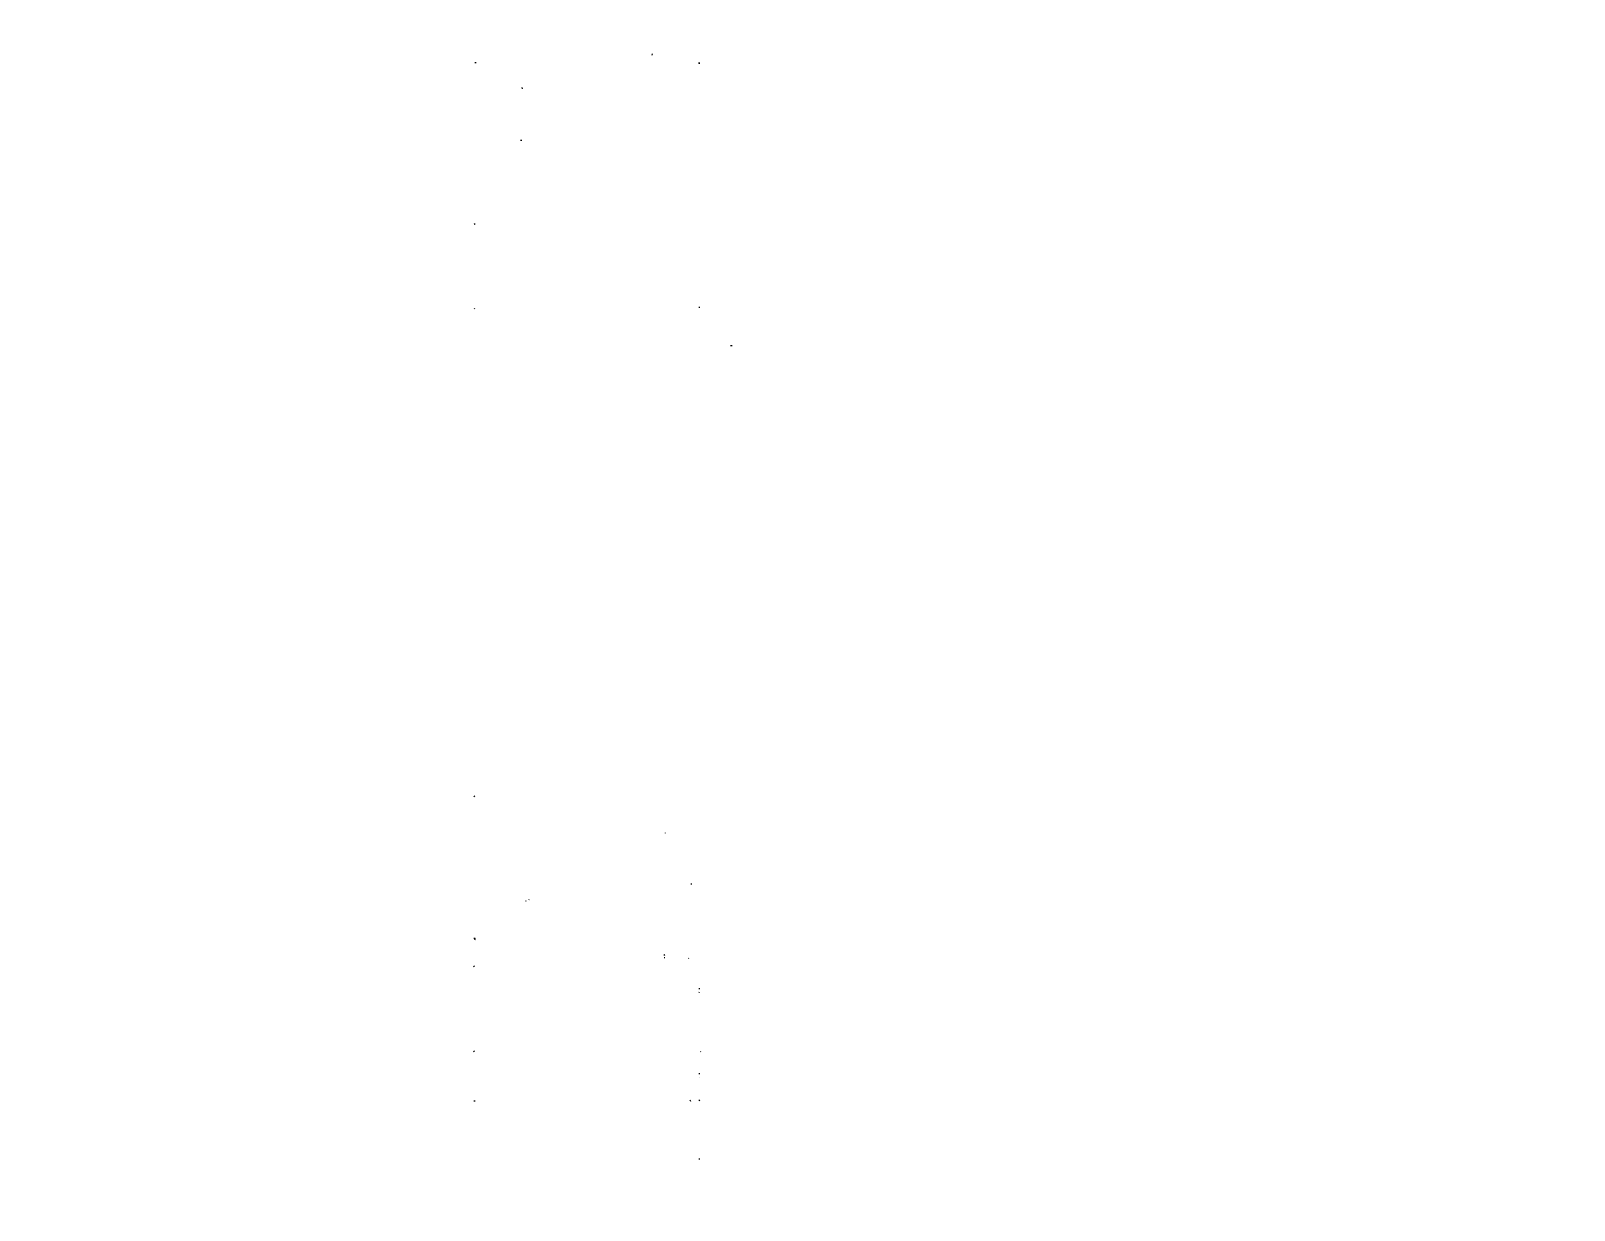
# Model space of a CAD drawing. Header units: millimetres. Extents: x -20146070 to 165023, y -3349561 to 35447.
# Drawn here: x 63776 to 165023, y -73275 to 4100 of the extents above; entities that cross this region are included whole.
import ezdxf
from ezdxf import colors
from ezdxf.entities.mleader import LeaderData, LeaderLine
from ezdxf.math import Vec2, Vec3

# ---------------------------------------------------------------- set-up
doc = ezdxf.new("R2010")
doc.units = ezdxf.units.MM
doc.header["$LTSCALE"] = 50
for name, color, linetype in [('BLK_2 - 1ST_2ND_STOREY_PLAN$0$1599_DB_A_BLK2_HQ_R21-2ND STOREY 20230517--$0$A-_FLORPATT_H-1', 8, 'Continuous'), ('BLK_2 - 1ST_2ND_STOREY_PLAN$0$1599_DB_A_BLK2_HQ_R21-2ND STOREY 20230517--$0$A-_WALL----_H-1', 8, 'Continuous'), ('BLK_2 - 1ST_2ND_STOREY_PLAN$0$1599_DB_A_BLK2_HQ_R21-2ND STOREY 20230517--$0$A-_WALL----_H-2', 8, 'Continuous'), ('M_FIREALAM-_E-', 10, 'Continuous'), ('NW_GRID LINE', 8, 'Continuous')]:
    doc.layers.add(name, color=color, linetype=linetype)
doc.styles.add('RomanS', font='romans__.ttf', dxfattribs={"width": 0.75, "height": 40})
pattern_1 = [(0, (-41522.25, -42727.71), (1016, 254), [83.82, -678.18, 83.82, -678.18, -4064]), (0, (-41522.25, -42727.71), (1016, 254), [-1524, 83.82, -1440.18, 83.82, -678.18, -1778]), (0, (-41522.25, -42727.71), (1016, 254), [-3810, 83.82, -424.18, 83.82, -1186.18]), (120, (-41141.25, -42600.71), (-727.97045, 752.8818), [83.82, -678.18, 83.82, -678.18, -4064]), (120, (-41141.25, -42600.71), (-727.97045, 752.8818), [-1524, 83.82, -1440.18, 83.82, -678.18, -1778]), (120, (-41141.25, -42600.71), (-727.97045, 752.8818), [-3810, 83.82, -424.18, 83.82, -1186.18]), (240, (-41014.25, -42092.71), (-288.02955, -1006.8818), [83.82, -678.18, 83.82, -678.18, -4064]), (240, (-41014.25, -42092.71), (-288.02955, -1006.8818), [-1524, 83.82, -1440.18, 83.82, -678.18, -1778]), (240, (-41014.25, -42092.71), (-288.02955, -1006.8818), [-3810, 83.82, -424.18, 83.82, -1186.18])]
pattern_2 = [(180, (-33126.54, -60652.37), (-4e-14, -300), []), (270, (-33126.54, -60652.37), (300, 2e-14), [])]

# ---------------------------------------------------------------- blocks, each defined once
blk = doc.blocks.new('BLK_2 - 1ST_2ND_STOREY_PLAN')
at = {"layer": 'BLK_2 - 1ST_2ND_STOREY_PLAN$0$1599_DB_A_BLK2_HQ_R21-2ND STOREY 20230517--$0$A-_FLORPATT_H-1'}
h = blk.add_hatch(dxfattribs=at)
h.set_pattern_fill('FP_6', color=256, style=0, pattern_type=2)
h.set_pattern_definition(pattern_2)
h.paths.add_polyline_path([(-32423, -57202), (-32443, -57202), (-32440, -57222), (-32440, -57205), (-32427, -57205), (-32425, -57228), (-32425, -57220)], flags=0)
h = blk.add_hatch(dxfattribs=at)
h.set_pattern_fill('FP_6', color=256, style=0, pattern_type=2)
h.set_pattern_definition(pattern_2)
h.paths.add_polyline_path([(-32470, -58269), (-32447, -58268), (-32443, -58267), (-32443, -58265), (-32465, -58267)], flags=0)
h = blk.add_hatch(dxfattribs=at)
h.set_pattern_fill('FP_6', color=256, style=0, pattern_type=2)
h.set_pattern_definition(pattern_2)
h.paths.add_polyline_path([(-32443, -58222), (-32443, -58246), (-32442, -58249), (-32440, -58249), (-32442, -58227), (-32443, -58222)], flags=0)
h = blk.add_hatch(dxfattribs=at)
h.set_pattern_fill('FP_6', color=256, style=0, pattern_type=2)
h.set_pattern_definition(pattern_2)
h.paths.add_polyline_path([(-32443, -58283), (-32440, -58269), (-32442, -58270), (-32443, -58282)], flags=0)
h = blk.add_hatch(dxfattribs=at)
h.set_pattern_fill('FP_6', color=256, style=0, pattern_type=2)
h.set_pattern_definition(pattern_2)
h.paths.add_polyline_path([(-32470, -59299), (-32453, -59302), (-32443, -59300), (-32443, -59299), (-32460, -59300)], flags=0)
h = blk.add_hatch(dxfattribs=at)
h.set_pattern_fill('FP_6', color=256, style=0, pattern_type=2)
h.set_pattern_definition(pattern_2)
h.paths.add_polyline_path([(-32470, -59319), (-32447, -59318), (-32443, -59317), (-32443, -59315), (-32465, -59317)], flags=0)
h = blk.add_hatch(dxfattribs=at)
h.set_pattern_fill('FP_6', color=256, style=0, pattern_type=2)
h.set_pattern_definition(pattern_2)
h.paths.add_polyline_path([(-32443, -59272), (-32443, -59296), (-32442, -59299), (-32440, -59299), (-32442, -59277), (-32443, -59272)], flags=0)
h = blk.add_hatch(dxfattribs=at)
h.set_pattern_fill('FP_6', color=256, style=0, pattern_type=2)
h.set_pattern_definition(pattern_2)
h.paths.add_polyline_path([(-32443, -59302), (-32443, -59302), (-32442, -59319), (-32440, -59317), (-32442, -59299), (-32443, -59300)], flags=0)
h = blk.add_hatch(dxfattribs=at)
h.set_pattern_fill('FP_6', color=256, style=0, pattern_type=2)
h.set_pattern_definition(pattern_2)
h.paths.add_polyline_path([(-32443, -59333), (-32440, -59319), (-32442, -59320), (-32443, -59332)], flags=0)
h = blk.add_hatch(dxfattribs=at)
h.set_pattern_fill('FP_6', color=256, style=0, pattern_type=2)
h.set_pattern_definition(pattern_2)
h.paths.add_polyline_path([(-32423, -59272), (-32427, -59282), (-32425, -59328), (-32425, -59320), (-32423, -59299), (-32423, -59272)], flags=0)
h = blk.add_hatch(dxfattribs=at)
h.set_pattern_fill('FP_7', color=256, style=0, pattern_type=2)
h.set_pattern_definition([(270, (-32751.54, -95702.37), (300, 2e-14), []), (0, (-32751.54, -95702.37), (0, 300), [])])
h.paths.add_polyline_path([(-30552, -98506), (-30552, -98486), (-30572, -98489), (-30555, -98489), (-30555, -98502), (-30577, -98504), (-30570, -98504), (-30555, -98506)], flags=0)
at = {"layer": 'BLK_2 - 1ST_2ND_STOREY_PLAN$0$1599_DB_A_BLK2_HQ_R21-2ND STOREY 20230517--$0$A-_WALL----_H-1'}
h = blk.add_hatch(dxfattribs=at)
h.set_pattern_fill('FP_3', color=256, style=0, pattern_type=2)
h.set_pattern_definition(pattern_1)
h.paths.add_polyline_path([(-49284, -40919), (-49227, -40919), (-49227, -40702), (-49347, -40702), (-49347, -40722), (-49352, -40722), (-49352, -40899), (-49347, -40899), (-49347, -40919), (-49319, -40919)], flags=0)
h = blk.add_hatch(dxfattribs=at)
h.set_pattern_fill('FP_3', color=256, style=0, pattern_type=2)
h.set_pattern_definition(pattern_1)
h.paths.add_polyline_path([(-34577, -40919), (-34457, -40919), (-34457, -40899), (-34452, -40899), (-34453, -40722), (-34457, -40722), (-34457, -40702), (-34577, -40702)], flags=0)
h = blk.add_hatch(dxfattribs=at)
h.set_pattern_fill('FP_3', color=256, style=0, pattern_type=2)
h.set_pattern_definition(pattern_1)
h.paths.add_polyline_path([(-49347, -42536), (-49227, -42536), (-49227, -42319), (-49347, -42319), (-49347, -42339), (-49352, -42339), (-49352, -42516), (-49347, -42516)], flags=0)
h = blk.add_hatch(dxfattribs=at)
h.set_pattern_fill('FP_3', color=256, style=0, pattern_type=2)
h.set_pattern_definition(pattern_1)
h.paths.add_polyline_path([(-49347, -44152), (-49227, -44152), (-49227, -43936), (-49347, -43936), (-49347, -43956), (-49352, -43956), (-49352, -44132), (-49347, -44132)], flags=0)
h = blk.add_hatch(dxfattribs=at)
h.set_pattern_fill('FP_3', color=256, style=0, pattern_type=2)
h.set_pattern_definition(pattern_1)
h.paths.add_polyline_path([(-49227, -49686), (-49227, -49369), (-49347, -49369), (-49347, -49389), (-49352, -49389), (-49352, -49666), (-49347, -49666), (-49347, -49686), (-49284, -49686)], flags=0)
h = blk.add_hatch(dxfattribs=at)
h.set_pattern_fill('FP_3', color=256, style=0, pattern_type=2)
h.set_pattern_definition(pattern_1)
h.paths.add_polyline_path([(-34484, -49685), (-34457, -49685), (-34457, -49665), (-34452, -49665), (-34453, -49439), (-34457, -49439), (-34457, -49419), (-34577, -49419), (-34577, -49685), (-34519, -49685)], flags=0)
h = blk.add_hatch(dxfattribs=at)
h.set_pattern_fill('FP_3', color=256, style=0, pattern_type=2)
h.set_pattern_definition(pattern_1)
h.paths.add_polyline_path([(-49284, -51352), (-49227, -51352), (-49227, -51086), (-49347, -51086), (-49347, -51106), (-49352, -51106), (-49352, -51332), (-49347, -51332), (-49347, -51352), (-49319, -51352)], flags=0)
h = blk.add_hatch(dxfattribs=at)
h.set_pattern_fill('FP_3', color=256, style=0, pattern_type=2)
h.set_pattern_definition(pattern_1)
h.paths.add_polyline_path([(-34457, -55302), (-34457, -55282), (-34452, -55282), (-34453, -54972), (-34457, -54972), (-34457, -54952), (-34577, -54952), (-34577, -55302), (-34484, -55302)], flags=0)
h = blk.add_hatch(dxfattribs=at)
h.set_pattern_fill('FP_3', color=256, style=0, pattern_type=2)
h.set_pattern_definition(pattern_1)
h.paths.add_polyline_path([(-49302, -56886), (-49227, -56886), (-49227, -56619), (-49347, -56619), (-49347, -56639), (-49352, -56639), (-49352, -56861), (-49302, -56861)], flags=0)
h = blk.add_hatch(dxfattribs=at)
h.set_pattern_fill('FP_3', color=256, style=0, pattern_type=2)
h.set_pattern_definition(pattern_1)
h.paths.add_polyline_path([(-34452, -57177), (-34453, -56936), (-34457, -56936), (-34457, -56916), (-34452, -56916), (-34453, -56722), (-34457, -56722), (-34457, -56702), (-34577, -56702), (-34577, -57177), (-34453, -57177)], flags=0)
h = blk.add_hatch(dxfattribs=at)
h.set_pattern_fill('FP_3', color=256, style=0, pattern_type=2)
h.set_pattern_definition(pattern_1)
h.paths.add_polyline_path([(-49319, -68102), (-49227, -68102), (-49227, -67802), (-49352, -67802), (-49352, -68082), (-49347, -68082), (-49347, -68102)], flags=0)
h = blk.add_hatch(dxfattribs=at)
h.set_pattern_fill('FP_3', color=256, style=0, pattern_type=2)
h.set_pattern_definition(pattern_1)
h.paths.add_polyline_path([(-49319, -88902), (-49227, -88902), (-49227, -88602), (-49347, -88602), (-49347, -88622), (-49352, -88622), (-49352, -88882), (-49347, -88882), (-49347, -88902)], flags=0)
h = blk.add_hatch(dxfattribs=at)
h.set_pattern_fill('FP_3', color=256, style=0, pattern_type=2)
h.set_pattern_definition(pattern_1)
h.paths.add_polyline_path([(-49347, -92936), (-49227, -92936), (-49227, -92569), (-49347, -92569), (-49347, -92589), (-49352, -92589), (-49352, -92916), (-49347, -92916)], flags=0)
h = blk.add_hatch(dxfattribs=at)
h.set_pattern_fill('FP_3', color=256, style=0, pattern_type=2)
h.set_pattern_definition(pattern_1)
h.paths.add_polyline_path([(-35127, -94602), (-35027, -94602), (-35027, -94540), (-35052, -94540), (-35052, -94502), (-35152, -94502), (-35152, -94602)], flags=0)
h = blk.add_hatch(dxfattribs=at)
h.set_pattern_fill('FP_3', color=256, style=0, pattern_type=2)
h.set_pattern_definition(pattern_1)
h.paths.add_polyline_path([(-49347, -98419), (-49227, -98419), (-49227, -98152), (-49347, -98152), (-49347, -98172), (-49352, -98172), (-49352, -98399), (-49347, -98399)], flags=0)
h = blk.add_hatch(dxfattribs=at)
h.set_pattern_fill('FP_3', color=256, style=0, pattern_type=2)
h.set_pattern_definition(pattern_1)
h.paths.add_polyline_path([(-49227, -100086), (-49227, -99819), (-49347, -99819), (-49347, -99839), (-49352, -99839), (-49352, -100066), (-49347, -100066), (-49347, -100086), (-49284, -100086)], flags=0)
h = blk.add_hatch(dxfattribs=at)
h.set_pattern_fill('FP_3', color=256, style=0, pattern_type=2)
h.set_pattern_definition(pattern_1)
h.paths.add_polyline_path([(-34577, -101752), (-34457, -101752), (-34457, -101732), (-34452, -101732), (-34453, -101422), (-34457, -101422), (-34457, -101402), (-34577, -101402)], flags=0)
h = blk.add_hatch(dxfattribs=at)
h.set_pattern_fill('FP_3', color=256, style=0, pattern_type=2)
h.set_pattern_definition(pattern_1)
h.paths.add_polyline_path([(-49347, -105619), (-49227, -105619), (-49227, -105352), (-49347, -105352), (-49347, -105372), (-49352, -105372), (-49352, -105599), (-49347, -105599)], flags=0)
h = blk.add_hatch(dxfattribs=at)
h.set_pattern_fill('FP_3', color=256, style=0, pattern_type=2)
h.set_pattern_definition(pattern_1)
h.paths.add_polyline_path([(-34484, -105619), (-34457, -105619), (-34457, -105599), (-34452, -105599), (-34453, -105372), (-34457, -105372), (-34457, -105352), (-34577, -105352), (-34577, -105619), (-34519, -105619)], flags=0)
h = blk.add_hatch(dxfattribs=at)
h.set_pattern_fill('FP_3', color=256, style=0, pattern_type=2)
h.set_pattern_definition(pattern_1)
h.paths.add_polyline_path([(-34577, -107285), (-34457, -107285), (-34457, -107265), (-34452, -107265), (-34453, -107039), (-34457, -107039), (-34457, -107019), (-34577, -107019), (-34577, -107060)], flags=0)
h = blk.add_hatch(dxfattribs=at)
h.set_pattern_fill('FP_3', color=256, style=0, pattern_type=2)
h.set_pattern_definition(pattern_1)
h.paths.add_polyline_path([(-49227, -108952), (-49227, -108686), (-49347, -108686), (-49347, -108706), (-49352, -108706), (-49352, -108932), (-49347, -108932), (-49347, -108952), (-49284, -108952)], flags=0)
h = blk.add_hatch(dxfattribs=at)
h.set_pattern_fill('FP_3', color=256, style=0, pattern_type=2)
h.set_pattern_definition(pattern_1)
h.paths.add_polyline_path([(-34457, -108952), (-34457, -108932), (-34452, -108932), (-34453, -108705), (-34457, -108705), (-34457, -108685), (-34577, -108685), (-34577, -108952), (-34484, -108952)], flags=0)
h = blk.add_hatch(dxfattribs=at)
h.set_pattern_fill('FP_3', color=256, style=0, pattern_type=2)
h.set_pattern_definition(pattern_1)
h.paths.add_polyline_path([(-34577, -112769), (-34457, -112769), (-34457, -112749), (-34452, -112749), (-34453, -112572), (-34457, -112572), (-34457, -112552), (-34577, -112552)], flags=0)
h = blk.add_hatch(dxfattribs=at)
h.set_pattern_fill('FP_3', color=256, style=0, pattern_type=2)
h.set_pattern_definition(pattern_1)
h.paths.add_polyline_path([(-49347, -114386), (-49227, -114386), (-49227, -114169), (-49347, -114169), (-49347, -114189), (-49352, -114189), (-49352, -114366), (-49347, -114366)], flags=0)
h = blk.add_hatch(dxfattribs=at)
h.set_pattern_fill('FP_3', color=256, style=0, pattern_type=2)
h.set_pattern_definition(pattern_1)
h.paths.add_polyline_path([(-49347, -116002), (-49227, -116002), (-49227, -115786), (-49347, -115786), (-49347, -115806), (-49352, -115806), (-49352, -115982), (-49347, -115982)], flags=0)
h = blk.add_hatch(dxfattribs=at)
h.set_pattern_fill('FP_3', color=256, style=0, pattern_type=2)
h.set_pattern_definition(pattern_1)
h.paths.add_polyline_path([(-34457, -116002), (-34457, -115982), (-34452, -115982), (-34453, -115806), (-34457, -115806), (-34457, -115786), (-34577, -115786), (-34577, -116002), (-34484, -116002)], flags=0)
at = {"layer": 'BLK_2 - 1ST_2ND_STOREY_PLAN$0$1599_DB_A_BLK2_HQ_R21-2ND STOREY 20230517--$0$A-_WALL----_H-2'}
h = blk.add_hatch(dxfattribs=at)
h.set_pattern_fill('FP_2', color=256, angle=90, style=0, pattern_type=2)
h.set_pattern_definition([(140, (-45326.2, -42653.1), (159.4, 1821.84), [190.5, -2095.5]), (85, (-45326.2, -42653), (-1910.6, -352.4), [152.4, -1676.4]), (190.45, (-45313, -42501.3), (-1751.2, 1469.4), [161.9, -1780.9]), (136.184, (-45834.2, -42653), (420.4, 2710.8), [285.8, -3143.2]), (186.636, (-45799.2, -42427.2), (-2474.3, 2374), [242.8, -2671.4]), (81.184, (-45834.2, -42653), (-2474.3, 2374), [228.6, -2514.6]), (111, (-45707.2, -42399.1), (1022.65, 1516.14), [190.5, -2095.5]), (56, (-45707.2, -42399), (-1841.9, 618), [152.4, -1676.4]), (161.45, (-45622, -42272.7), (-819.2, 2134.2), [161.9, -1780.9]), (127.5, (-45326.2, -42653.1), (-845.55, 30.89), [83.82, -1572.26, 83.82, -1617.98, -1682.75]), (127.5, (-45326.2, -42653.1), (-845.55, 30.89), [-3357.88, 83.82, -1598.93]), (97.5, (-45326.2, -42653.1), (-1001.8, 668.2), [83.82, -886.46, 83.82, -1534.16, -641.35]), (97.5, (-45326.2, -42653.1), (-1001.8, 668.2), [-2588.26, 83.82, -557.53]), (57.5, (-45326.2, -43219.5), (57.29, 1355.91), [83.82, -551.18, 83.82, -1897.38, -2628.9]), (57.5, (-45326.2, -43219.5), (57.29, 1355.91), [-2616.2, 83.82, -2545.08]), (47.5, (-45326.2, -43473.5), (-254.27, 1481.3), [83.82, -741.68, 83.82, -1231.9, -1866.9]), (47.5, (-45326.2, -43473.5), (-254.27, 1481.3), [-2141.22, 83.82, -1783.08])])
h.paths.add_polyline_path([(-46127, -40257), (-46127, -38627), (-46227, -38627), (-46227, -40257), (-46177, -40257)], flags=0)
at = {"layer": 'BLK_2 - 1ST_2ND_STOREY_PLAN$0$1599_DB_A_BLK2_HQ_R21-2ND STOREY 20230517--$0$A-_WALL----_H-2', "extrusion": (0, 0, -1)}
h = blk.add_hatch(dxfattribs=at)
h.set_pattern_fill('FP_2', color=256, angle=90, style=0, pattern_type=2)
h.set_pattern_definition([(140, (38476.9, -42653.1), (159.4, 1821.84), [190.5, -2095.5]), (85, (38476.9, -42653), (-1910.6, -352.4), [152.4, -1676.4]), (190.45, (38490.2, -42501.3), (-1751.2, 1469.4), [161.9, -1780.9]), (136.184, (37968.9, -42653), (420.4, 2710.8), [285.8, -3143.2]), (186.636, (38004, -42427.2), (-2474.3, 2374), [242.8, -2671.4]), (81.184, (37969, -42653), (-2474.3, 2374), [228.6, -2514.6]), (111, (38095.9, -42399.1), (1022.65, 1516.14), [190.5, -2095.5]), (56, (38095.9, -42399), (-1841.9, 618), [152.4, -1676.4]), (161.45, (38181.1, -42272.7), (-819.2, 2134.2), [161.9, -1780.9]), (127.5, (38476.9, -42653.1), (-845.55, 30.89), [83.82, -1572.26, 83.82, -1617.98, -1682.75]), (127.5, (38476.9, -42653.1), (-845.55, 30.89), [-3357.88, 83.82, -1598.93]), (97.5, (38476.9, -42653.1), (-1001.8, 668.2), [83.82, -886.46, 83.82, -1534.16, -641.35]), (97.5, (38476.9, -42653.1), (-1001.8, 668.2), [-2588.26, 83.82, -557.53]), (57.5, (38476.9, -43219.5), (57.29, 1355.91), [83.82, -551.18, 83.82, -1897.38, -2628.9]), (57.5, (38476.9, -43219.5), (57.29, 1355.91), [-2616.2, 83.82, -2545.08]), (47.5, (38476.9, -43473.5), (-254.27, 1481.3), [83.82, -741.68, 83.82, -1231.9, -1866.9]), (47.5, (38476.9, -43473.5), (-254.27, 1481.3), [-2141.22, 83.82, -1783.08])])
h.paths.add_polyline_path([(37677, -40257), (37677, -38627), (37577, -38627), (37577, -40257), (37627, -40257)], flags=0)
at = {"layer": 'BLK_2 - 1ST_2ND_STOREY_PLAN$0$1599_DB_A_BLK2_HQ_R21-2ND STOREY 20230517--$0$A-_WALL----_H-2'}
h = blk.add_hatch(dxfattribs=at)
h.set_pattern_fill('FP_2', color=256, angle=90, style=0, pattern_type=2)
h.set_pattern_definition([(140, (-45326.2, -43573.1), (159.4, 1821.8), [190.5, -2095.5]), (85, (-45326.2, -43573), (-1910.6, -352.4), [152.4, -1676.4]), (190.45, (-45313, -43421.3), (-1751.2, 1469.4), [161.9, -1780.9]), (136.18, (-45834.2, -43573), (420.4, 2710.8), [285.8, -3143.2]), (186.64, (-45799.2, -43347.2), (-2474.3, 2374), [242.8, -2671.4]), (81.18, (-45834.2, -43573), (-2474.3, 2374), [228.6, -2514.6]), (111, (-45707.2, -43319.1), (1022.7, 1516.1), [190.5, -2095.5]), (56, (-45707.2, -43319), (-1841.9, 618), [152.4, -1676.4]), (161.45, (-45622, -43192.7), (-819.2, 2134.2), [161.9, -1780.9]), (127.5, (-45326.2, -43573.1), (-845.55, 30.89), [83.82, -1572.26, 83.82, -1617.98, -1682.75]), (127.5, (-45326.2, -43573.1), (-845.55, 30.89), [-3357.88, 83.82, -1598.93]), (97.5, (-45326.2, -43573.1), (-1001.8, 668.2), [83.82, -886.46, 83.82, -1534.16, -641.35]), (97.5, (-45326.2, -43573.1), (-1001.8, 668.2), [-2588.26, 83.8, -557.53]), (57.5, (-45326.2, -44139.5), (57.3, 1355.9), [83.82, -551.18, 83.82, -1897.38, -2628.9]), (57.5, (-45326.2, -44139.5), (57.3, 1355.9), [-2616.2, 83.82, -2545.08]), (47.5, (-45326.2, -44393.5), (-254.27, 1481.3), [83.82, -741.68, 83.82, -1231.9, -1866.9]), (47.5, (-45326.2, -44393.5), (-254.27, 1481.3), [-2141.2, 83.8, -1783.1])])
h.paths.add_polyline_path([(-46127, -42277), (-46227, -42277), (-46227, -42577), (-46127, -42577)], flags=0)
at = {"layer": 'BLK_2 - 1ST_2ND_STOREY_PLAN$0$1599_DB_A_BLK2_HQ_R21-2ND STOREY 20230517--$0$A-_WALL----_H-2', "extrusion": (0, 0, -1)}
h = blk.add_hatch(dxfattribs=at)
h.set_pattern_fill('FP_2', color=256, angle=90, style=0, pattern_type=2)
h.set_pattern_definition([(140, (38476.9, -43573.1), (159.4, 1821.8), [190.5, -2095.5]), (85, (38476.9, -43573), (-1910.6, -352.4), [152.4, -1676.4]), (190.45, (38490.2, -43421.3), (-1751.2, 1469.4), [161.9, -1780.9]), (136.18, (37968.9, -43573), (420.4, 2710.8), [285.8, -3143.2]), (186.64, (38004, -43347.2), (-2474.3, 2374), [242.8, -2671.4]), (81.18, (37969, -43573), (-2474.3, 2374), [228.6, -2514.6]), (111, (38095.9, -43319.1), (1022.7, 1516.1), [190.5, -2095.5]), (56, (38095.9, -43319), (-1841.9, 618), [152.4, -1676.4]), (161.45, (38181.1, -43192.7), (-819.2, 2134.2), [161.9, -1780.9]), (127.5, (38476.9, -43573.1), (-845.55, 30.89), [83.82, -1572.26, 83.82, -1617.98, -1682.75]), (127.5, (38476.9, -43573.1), (-845.55, 30.89), [-3357.88, 83.82, -1598.93]), (97.5, (38476.9, -43573.1), (-1001.8, 668.2), [83.82, -886.46, 83.82, -1534.16, -641.35]), (97.5, (38476.9, -43573.1), (-1001.8, 668.2), [-2588.26, 83.8, -557.53]), (57.5, (38476.9, -44139.5), (57.3, 1355.9), [83.82, -551.18, 83.82, -1897.38, -2628.9]), (57.5, (38476.9, -44139.5), (57.3, 1355.9), [-2616.2, 83.82, -2545.08]), (47.5, (38476.9, -44393.5), (-254.27, 1481.3), [83.82, -741.68, 83.82, -1231.9, -1866.9]), (47.5, (38476.9, -44393.5), (-254.27, 1481.3), [-2141.2, 83.8, -1783.1])])
h.paths.add_polyline_path([(37677, -42277), (37577, -42277), (37577, -42577), (37677, -42577)], flags=0)
at = {"layer": 'BLK_2 - 1ST_2ND_STOREY_PLAN$0$1599_DB_A_BLK2_HQ_R21-2ND STOREY 20230517--$0$A-_WALL----_H-2'}
h = blk.add_hatch(dxfattribs=at)
h.set_pattern_fill('FP_2', color=256, angle=90, style=0, pattern_type=2)
h.set_pattern_definition([(140, (-45326.2, -44493.1), (159.4, 1821.8), [190.5, -2095.5]), (85, (-45326.2, -44493), (-1910.6, -352.4), [152.4, -1676.4]), (190.45, (-45313, -44341.3), (-1751.2, 1469.4), [161.9, -1780.9]), (136.18, (-45834.2, -44493), (420.4, 2710.8), [285.8, -3143.2]), (186.64, (-45799.2, -44267.2), (-2474.3, 2374), [242.8, -2671.4]), (81.18, (-45834.2, -44493), (-2474.3, 2374), [228.6, -2514.6]), (111, (-45707.2, -44239.1), (1022.7, 1516.1), [190.5, -2095.5]), (56, (-45707.2, -44239), (-1841.9, 618), [152.4, -1676.4]), (161.45, (-45622, -44112.7), (-819.2, 2134.2), [161.9, -1780.9]), (127.5, (-45326.2, -44493.1), (-845.55, 30.89), [83.82, -1572.26, 83.82, -1617.98, -1682.75]), (127.5, (-45326.2, -44493.1), (-845.55, 30.89), [-3357.88, 83.82, -1598.93]), (97.5, (-45326.2, -44493.1), (-1001.8, 668.2), [83.82, -886.46, 83.82, -1534.16, -641.35]), (97.5, (-45326.2, -44493.1), (-1001.8, 668.2), [-2588.26, 83.82, -557.53]), (57.5, (-45326.2, -45059.5), (57.3, 1355.9), [83.82, -551.18, 83.82, -1897.38, -2628.9]), (57.5, (-45326.2, -45059.5), (57.3, 1355.9), [-2616.2, 83.82, -2545.08]), (47.5, (-45326.2, -45313.5), (-254.3, 1481.3), [83.82, -741.68, 83.82, -1231.9, -1866.9]), (47.5, (-45326.2, -45313.5), (-254.3, 1481.3), [-2141.2, 83.8, -1783.1])])
h.paths.add_polyline_path([(-46127, -45542), (-46127, -44597), (-46227, -44597), (-46227, -46427), (-46127, -46427)], flags=0)
h = blk.add_hatch(dxfattribs=at)
h.set_pattern_fill('FP_3', color=256, style=0, pattern_type=2)
h.set_pattern_definition([(0, (-40922.25, -42802.71), (1016, 254), [83.82, -678.18, 83.82, -678.18, -4064]), (0, (-40922.25, -42802.71), (1016, 254), [-1524, 83.82, -1440.18, 83.82, -678.18, -1778]), (0, (-40922.25, -42802.71), (1016, 254), [-3810, 83.82, -424.18, 83.82, -1186.18]), (120, (-40541.25, -42675.71), (-727.9705, 752.8818), [83.82, -678.18, 83.82, -678.18, -4064]), (120, (-40541.25, -42675.71), (-727.9705, 752.8818), [-1524, 83.82, -1440.18, 83.82, -678.18, -1778]), (120, (-40541.25, -42675.71), (-727.9705, 752.8818), [-3810, 83.82, -424.18, 83.82, -1186.18]), (240, (-40414.25, -42167.71), (-288.0295, -1006.8818), [83.82, -678.18, 83.82, -678.18, -4064]), (240, (-40414.25, -42167.71), (-288.0295, -1006.8818), [-1524, 83.82, -1440.18, 83.82, -678.18, -1778]), (240, (-40414.25, -42167.71), (-288.0295, -1006.8818), [-3810, 83.82, -424.18, 83.82, -1186.18])])
h.paths.add_polyline_path([(-38402, -69177), (-38402, -69077), (-38552, -69077), (-38552, -69177)], flags=0)
h = blk.add_hatch(dxfattribs=at)
h.set_pattern_fill('FP_3', color=256, style=0, pattern_type=2)
h.set_pattern_definition(pattern_1)
h.paths.add_polyline_path([(-45752, -91369), (-45702, -91369), (-45702, -91269), (-45802, -91269), (-45802, -91369)], flags=0)
h = blk.add_hatch(dxfattribs=at)
h.set_pattern_fill('FP_3', color=256, style=0, pattern_type=2)
h.set_pattern_definition(pattern_1)
h.paths.add_polyline_path([(-36752, -91369), (-36752, -91169), (-36852, -91169), (-36852, -91369), (-36802, -91369)], flags=0)
h = blk.add_hatch(dxfattribs=at)
h.set_pattern_fill('FP_3', color=256, style=0, pattern_type=2)
h.set_pattern_definition(pattern_1)
h.paths.add_polyline_path([(-45952, -95819), (-45802, -95819), (-45802, -95719), (-45952, -95719), (-45952, -95769)], flags=0)
h = blk.add_hatch(dxfattribs=at)
h.set_pattern_fill('FP_3', color=256, style=0, pattern_type=2)
h.set_pattern_definition(pattern_1)
h.paths.add_polyline_path([(-45802, -95819), (-45702, -95819), (-45702, -95619), (-45802, -95619), (-45802, -95769)], flags=0)
h = blk.add_hatch(dxfattribs=at)
h.set_pattern_fill('FP_3', color=256, style=0, pattern_type=2)
h.set_pattern_definition(pattern_1)
h.paths.add_polyline_path([(-36752, -99519), (-36752, -99219), (-36852, -99219), (-36852, -99519), (-36802, -99519)], flags=0)
h = blk.add_hatch(dxfattribs=at)
h.set_pattern_fill('FP_3', color=256, style=0, pattern_type=2)
h.set_pattern_definition(pattern_1)
h.paths.add_polyline_path([(-35152, -99502), (-35152, -99402), (-35252, -99402), (-35252, -99502), (-35202, -99502)], flags=0)
h = blk.add_hatch(dxfattribs=at)
h.set_pattern_fill('FP_3', color=256, style=0, pattern_type=2)
h.set_pattern_definition(pattern_1)
h.paths.add_polyline_path([(-36852, -100634), (-36752, -100634), (-36752, -100619), (-36852, -100619)], flags=0)
h = blk.add_hatch(dxfattribs=at)
h.set_pattern_fill('FP_3', color=256, style=0, pattern_type=2)
h.set_pattern_definition(pattern_1)
h.paths.add_polyline_path([(-36752, -102134), (-36752, -101734), (-36852, -101734), (-36852, -102134)], flags=0)
h = blk.add_hatch(dxfattribs=at)
h.set_pattern_fill('FP_3', color=256, style=0, pattern_type=2)
h.set_pattern_definition([(0, (-41522.25, -40227.71), (1016, 254), [83.82, -678.18, 83.82, -678.18, -4064]), (0, (-41522.25, -40227.71), (1016, 254), [-1524, 83.82, -1440.18, 83.82, -678.18, -1778]), (0, (-41522.25, -40227.71), (1016, 254), [-3810, 83.82, -424.18, 83.82, -1186.18]), (120, (-41141.25, -40100.71), (-727.9705, 752.8818), [83.82, -678.18, 83.82, -678.18, -4064]), (120, (-41141.25, -40100.71), (-727.9705, 752.8818), [-1524, 83.82, -1440.18, 83.82, -678.18, -1778]), (120, (-41141.25, -40100.71), (-727.9705, 752.8818), [-3810, 83.82, -424.18, 83.82, -1186.18]), (240, (-41014.25, -39592.71), (-288.0295, -1006.8818), [83.82, -678.18, 83.82, -678.18, -4064]), (240, (-41014.25, -39592.71), (-288.0295, -1006.8818), [-1524, 83.82, -1440.18, 83.82, -678.18, -1778]), (240, (-41014.25, -39592.71), (-288.0295, -1006.8818), [-3810, 83.82, -424.18, 83.82, -1186.18])])
h.paths.add_polyline_path([(-47252, -102469), (-47252, -102397), (-47352, -102397), (-47352, -102469), (-47302, -102469)], flags=0)
h = blk.add_hatch(dxfattribs=at)
h.set_pattern_fill('FP_3', color=256, style=0, pattern_type=2)
h.set_pattern_definition(pattern_1)
h.paths.add_polyline_path([(-36452, -108869), (-36352, -108869), (-36352, -108769), (-36452, -108769), (-36452, -108819)], flags=0)
h = blk.add_hatch(dxfattribs=at)
h.set_pattern_fill('FP_3', color=256, style=0, pattern_type=2)
h.set_pattern_definition(pattern_1)
h.paths.add_polyline_path([(-35252, -108869), (-34577, -108869), (-34577, -108769), (-35252, -108769), (-35252, -108819)], flags=0)

msp = doc.modelspace()

# ---------------------------------------------------------------- leaders
at = {"layer": 'M_FIREALAM-_E-', "lineweight": 20}
ml = msp.add_multileader_mtext('Standard', dxfattribs=at)
ml.set_content('{\\fArial|b0|i0|c0|p34;\\L\\C7;LEGENDS:}', color=10, style='RomanS')
ml.set_leader_properties(color=12)
ml.build(insert=Vec2(0, 0))
ml.multileader.update_dxf_attribs({"dogleg_length": 9.41, "arrow_head_size": 337.5, "scale": 75})
ctx = ml.context
ctx.base_point, ctx.scale, ctx.char_height, ctx.arrow_head_size, ctx.landing_gap_size, ctx.plane_origin = Vec3(-65729, -13081.2), 75, 525, 337.5, 225, Vec3(-66733.4, -15653.4)
notes = []
notes.append((ctx, [(0, (0, 0, 0), (0, 0), (1, 0), 1, [])]))
ctx.mtext.insert, ctx.mtext.width, ctx.mtext.defined_height, ctx.mtext.line_spacing_style, ctx.mtext.flow_direction = Vec3(-65504, -12766.2), 2889.802, 1558.4, 2, 5
ctx.mtext.has_bg_fill, ctx.mtext.bg_color, ctx.mtext.bg_scale_factor, ctx.mtext.bg_transparency, ctx.mtext.use_window_bg_color = 1, -1073741824, 1.5, 0, 1
for ctx, leaders in notes:
    for number, flags, end, landing, length, lines in leaders:
        leader = LeaderData()
        leader.index, (leader.has_last_leader_line, leader.has_dogleg_vector, leader.attachment_direction) = number, flags
        leader.last_leader_point, leader.dogleg_vector, leader.dogleg_length = Vec3(end), Vec3(landing), length
        for number, points, colour, breaks in lines:
            line = LeaderLine()
            line.index, line.vertices, line.color, line.breaks = number, Vec3.list(points), colors.encode_raw_color(colour), breaks
            leader.lines.append(line)
        ctx.leaders.append(leader)

# ---------------------------------------------------------------- next in the draw order: leaders
ml = msp.add_multileader_mtext('Standard', dxfattribs=at)
ml.set_content('{\\fArial|b0|i0|c0|p34;\\L\\C7;LEGENDS:}', color=10, style='RomanS')
ml.set_leader_properties(color=12)
ml.build(insert=Vec2(0, 0))
ml.multileader.update_dxf_attribs({"dogleg_length": 9.41, "arrow_head_size": 337.5, "scale": 75})
ctx = ml.context
ctx.base_point, ctx.scale, ctx.char_height, ctx.arrow_head_size, ctx.landing_gap_size, ctx.plane_origin = Vec3(-52200, -12847.2), 75, 525, 337.5, 225, Vec3(-53204.4, -15419.4)
notes = []
notes.append((ctx, [(0, (0, 0, 0), (0, 0), (1, 0), 1, [])]))
ctx.mtext.insert, ctx.mtext.width, ctx.mtext.defined_height, ctx.mtext.line_spacing_style, ctx.mtext.flow_direction = Vec3(-51975, -12532.2), 2889.802, 1558.4, 2, 5
ctx.mtext.has_bg_fill, ctx.mtext.bg_color, ctx.mtext.bg_scale_factor, ctx.mtext.bg_transparency, ctx.mtext.use_window_bg_color = 1, -1073741824, 1.5, 0, 1
for ctx, leaders in notes:
    for number, flags, end, landing, length, lines in leaders:
        leader = LeaderData()
        leader.index, (leader.has_last_leader_line, leader.has_dogleg_vector, leader.attachment_direction) = number, flags
        leader.last_leader_point, leader.dogleg_vector, leader.dogleg_length = Vec3(end), Vec3(landing), length
        for number, points, colour, breaks in lines:
            line = LeaderLine()
            line.index, line.vertices, line.color, line.breaks = number, Vec3.list(points), colors.encode_raw_color(colour), breaks
            leader.lines.append(line)
        ctx.leaders.append(leader)

# ---------------------------------------------------------------- next in the draw order: block references
at = {"layer": 'NW_GRID LINE'}
msp.add_blockref('BLK_2 - 1ST_2ND_STOREY_PLAN', (142172.9, 42727.7), dxfattribs=at)

doc.saveas('drawing.dxf')
